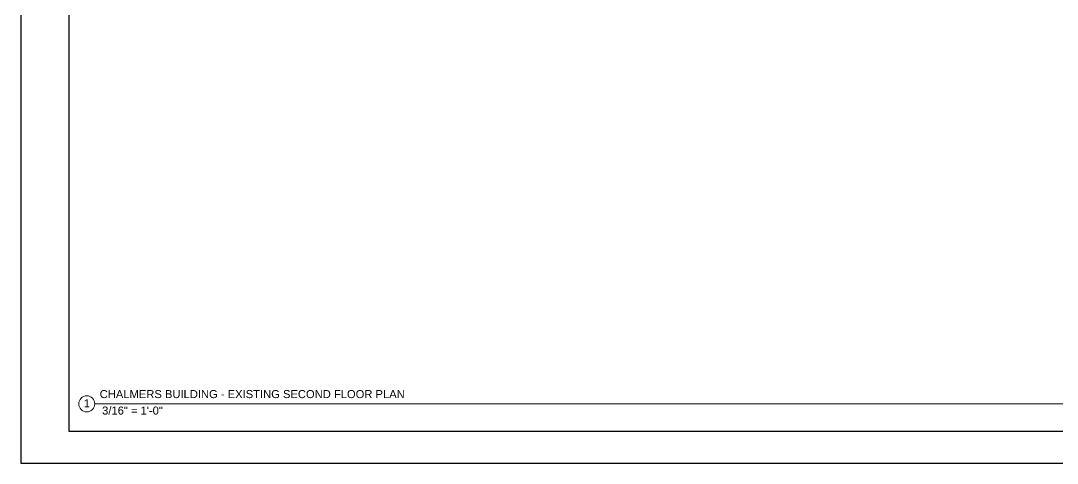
# Model space of a CAD drawing. Header units: inches. Extents: x -2078 to 106214, y -964 to 6385.
# Drawn here: x 21158 to 22194, y 2929 to 3370 of the extents above; entities that cross this region are included whole.
import ezdxf

# ---------------------------------------------------------------- set-up
doc = ezdxf.new("R2010")
doc.units = ezdxf.units.IN
doc.header["$MEASUREMENT"] = 0
doc.layers.add('A-ANNO', color=2, linetype='Continuous', lineweight=5)
doc.layers.add('A-TB', color=7, linetype='Continuous')
doc.styles.add('Arial_3', font='arial.ttf', dxfattribs={"height": 0.125})

# ---------------------------------------------------------------- blocks, each defined once
blk = doc.blocks.new('JC_TB_48x36 - JC_TB_3624-1264225-Floor Plans')
at = {"layer": 'A-TB'}
for p, q in [((-0.003, 24.012), (-0.003, -11.988)), ((0.747, 23.512), (0.747, -11.488)), ((0.747, -11.488), (47.497, -11.488)), ((-0.003, -11.988), (47.997, -11.988))]:
    blk.add_line(p, q, dxfattribs=at)
blk = doc.blocks.new('Viewport - View Title-2281-Floor Plans')
at = {"layer": 'A-ANNO'}
for start, end in [(0, 180), (180, 360)]:
    blk.add_arc((-0.125, 0), 0.125, start, end, dxfattribs=at)

msp = doc.modelspace()

# ---------------------------------------------------------------- block references
at = {"layer": 'A-TB', "xscale": 64, "yscale": 64, "zscale": 64}
msp.add_blockref('JC_TB_48x36 - JC_TB_3624-1264225-Floor Plans', (21158.08, 3695.863), dxfattribs=at)

# ---------------------------------------------------------------- next in the draw order: linework, layer by layer
at = {"layer": 'A-ANNO', "lineweight": 9}
msp.add_line((21231.871, 2987.952), (23954.877, 2987.952), dxfattribs=at)

# ---------------------------------------------------------------- next in the draw order: block references
at = {"layer": 'A-ANNO', "xscale": 64, "yscale": 64, "zscale": 64}
msp.add_blockref('Viewport - View Title-2281-Floor Plans', (21231.871, 2987.952), dxfattribs=at)

# ---------------------------------------------------------------- next in the draw order: texts
at = {"layer": 'A-ANNO', "char_height": 8, "attachment_point": 1, "style": 'Arial_3'}
for s, insert, width in [('CHALMERS BUILDING - EXISTING SECOND FLOOR PLAN', (21236.82, 3001.689), 342.25378), ('1', (21220.867, 2992.491), 7.474), (' 3/16" = 1\'-0"', (21236.13, 2985.262), 77.366)]:
    msp.add_mtext(s, dxfattribs=dict(at, insert=insert, width=width))

doc.saveas('drawing.dxf')
